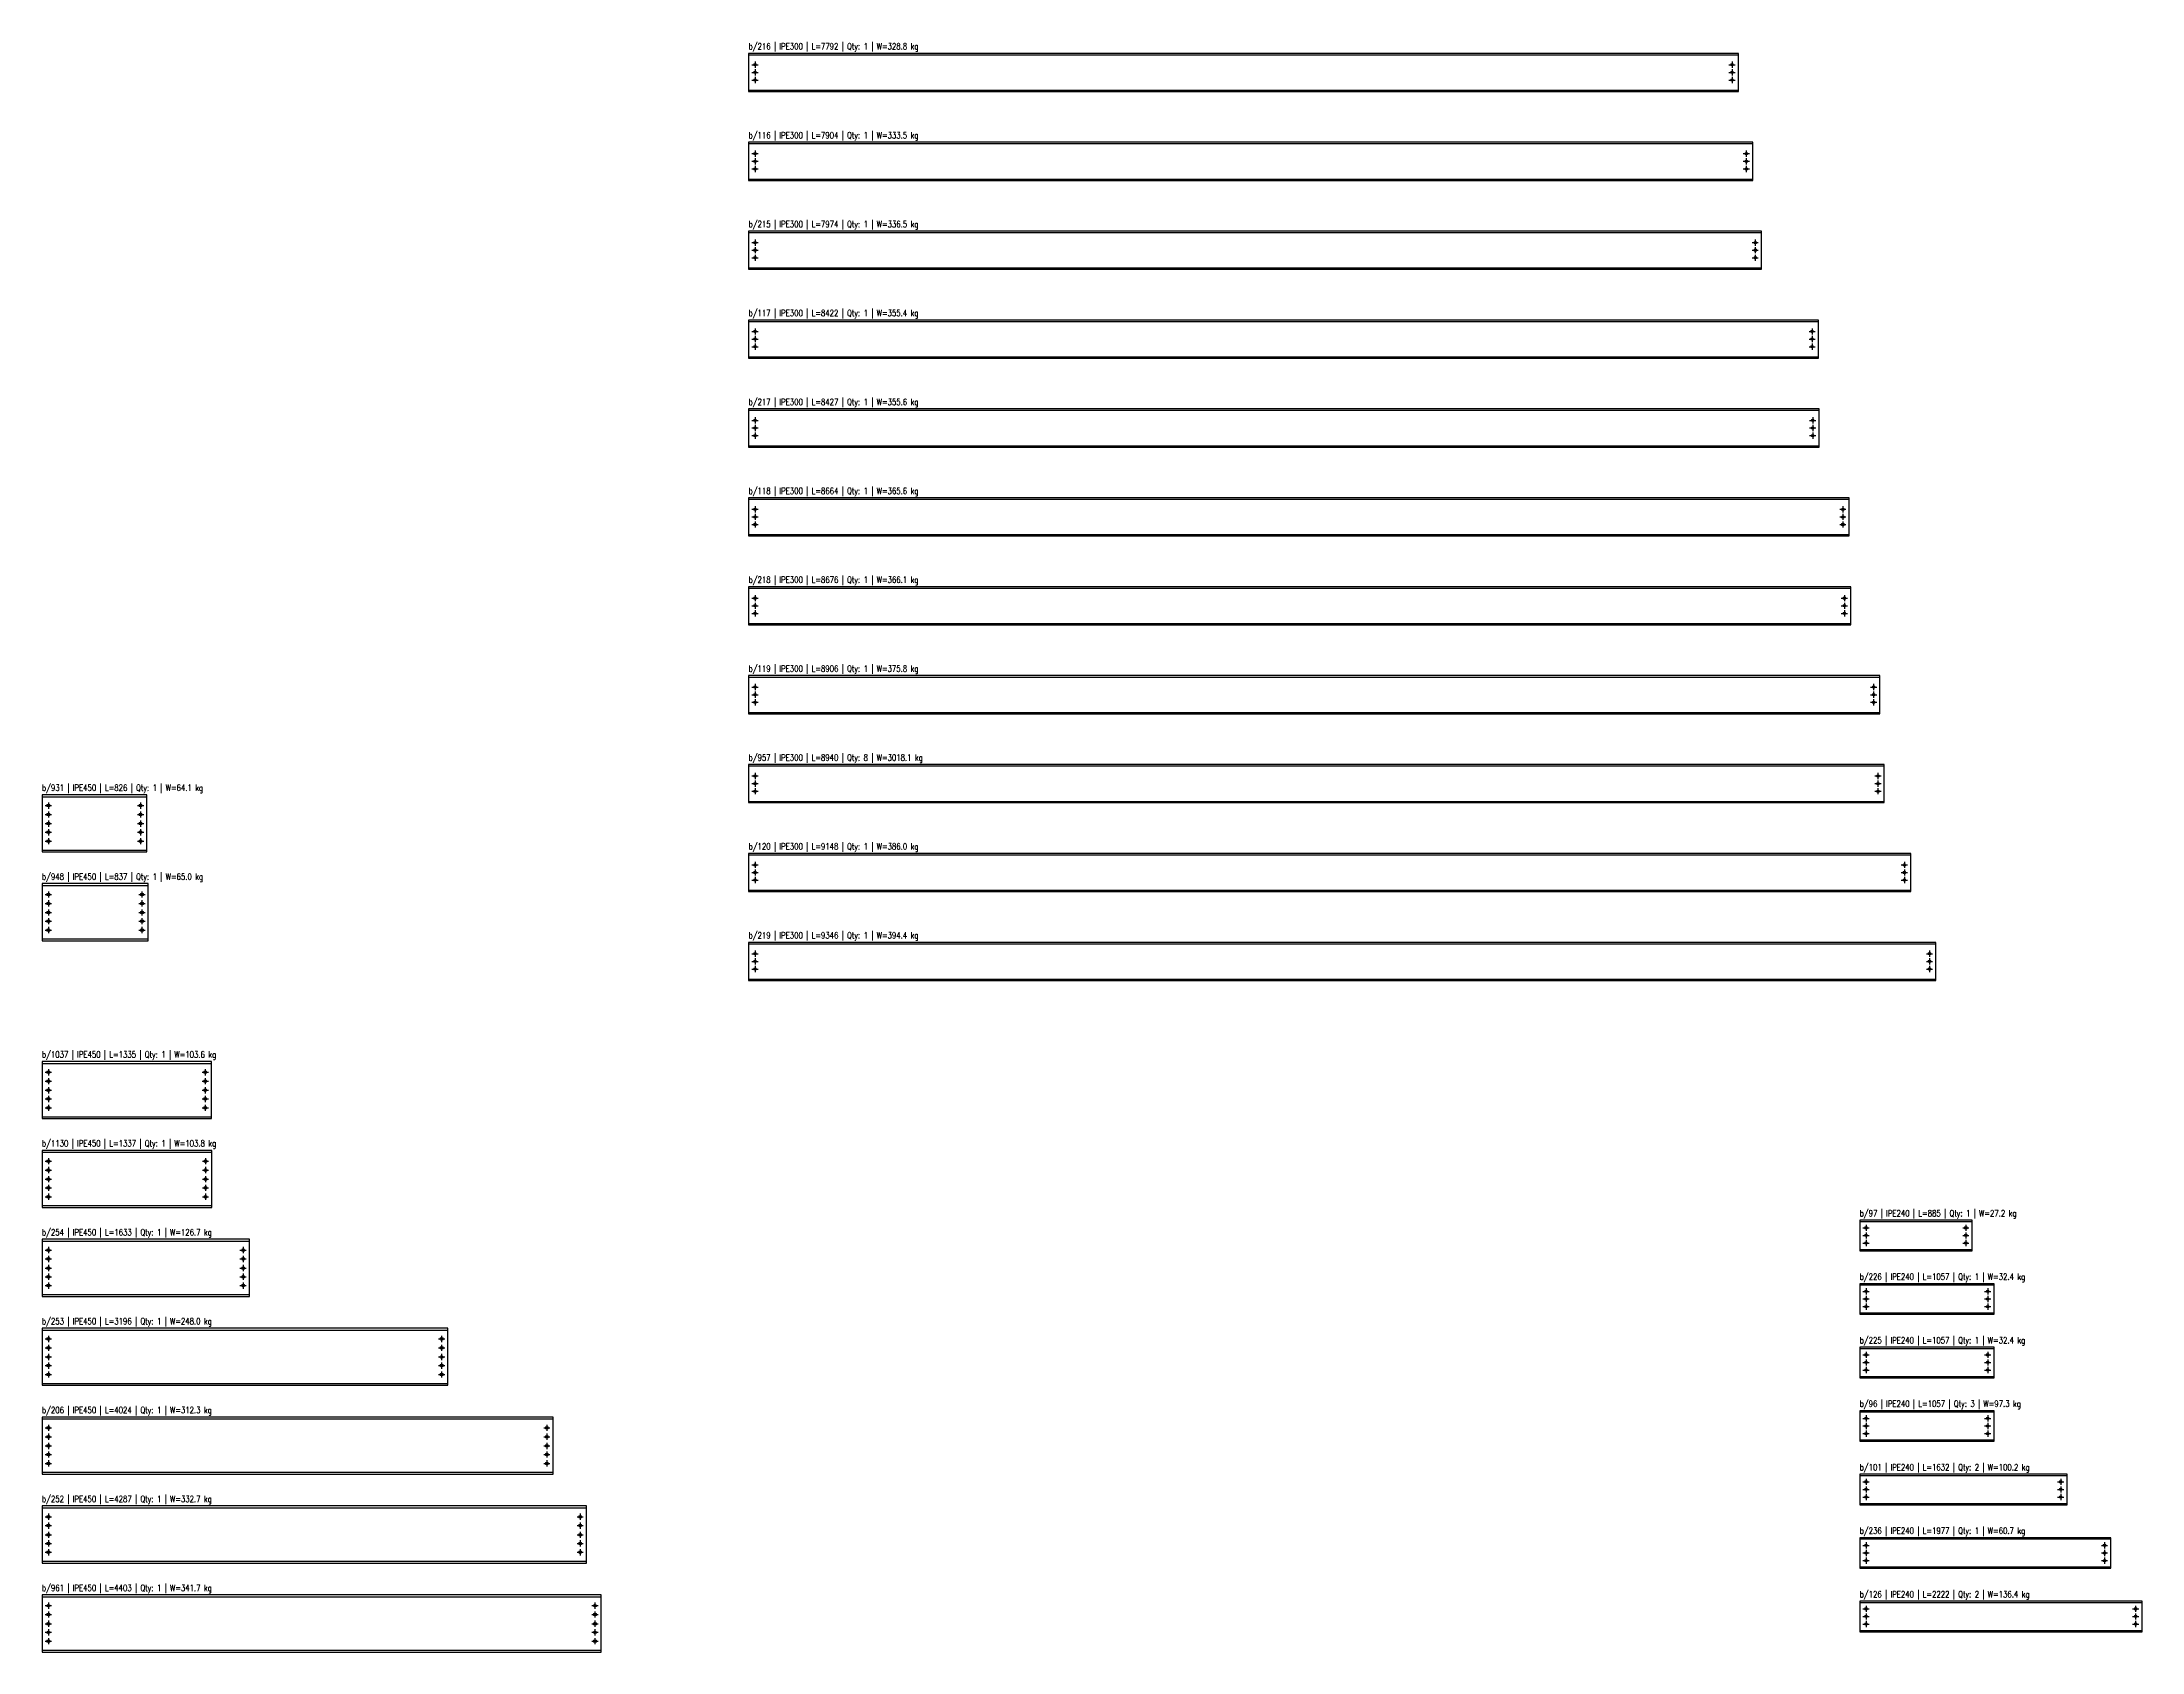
# Model space of a CAD drawing. Header units: millimetres. Extents: x 0 to 32981, y 32989 to 58006.
# Drawn here: x 12000 to 28532, y 45329 to 58006 of the extents above; entities that cross this region are included whole.
import ezdxf
from ezdxf.enums import TextEntityAlignment as Align

# ---------------------------------------------------------------- set-up
doc = ezdxf.new("R2010")
doc.units = ezdxf.units.MM
doc.header["$LTSCALE"] = 1000
for name, color, linetype in [('IPE240', 1, 'Continuous'), ('IPE300', 1, 'Continuous'), ('IPE450', 1, 'Continuous'), ('perforaciones', 3, 'Continuous'), ('TXT_GEN', 3, 'Continuous')]:
    doc.layers.add(name, color=color, linetype=linetype)
doc.styles.add('CNI_COTAS', font='romans.shx', dxfattribs={"width": 0.8})

# ---------------------------------------------------------------- blocks, each defined once
blk = doc.blocks.new('d22')
at = {"layer": 'perforaciones', "linetype": 'ByBlock'}
for p, q in [((-24.5, 0), (24.5, 0)), ((0, 24.5), (0, -24.5))]:
    blk.add_line(p, q, dxfattribs=at)
blk.add_circle((0, 0), 11, dxfattribs=at)
blk = doc.blocks.new('D19')
at = {"layer": 'perforaciones', "linetype": 'ByBlock'}
for p, q in [((-24.5, 0), (24.5, 0)), ((0, 24.5), (0, -24.5))]:
    blk.add_line(p, q, dxfattribs=at)
blk.add_circle((0, 0), 9.5, dxfattribs=at)

msp = doc.modelspace()

# ---------------------------------------------------------------- linework, layer by layer
at = {"layer": 'IPE240'}
for p, q in [((26310, 48719), (27195, 48719)), ((26310, 48499), (27195, 48499)), ((26310, 48219), (27367, 48219)), ((26310, 47999), (27367, 47999)), ((26310, 47719), (27367, 47719)), ((26310, 47499), (27367, 47499)), ((26310, 47219), (27367, 47219)), ((26310, 46999), (27367, 46999)), ((26310, 46719), (27942, 46719)), ((26310, 46499), (27942, 46499)), ((26310, 46219), (28287, 46219)), ((26310, 45999), (28287, 45999)), ((26310, 45719), (28532, 45719)), ((26310, 45499), (28532, 45499))]:
    msp.add_line(p, q, dxfattribs=at)
for points in [[(26310, 48489), (27195, 48489), (27195, 48729), (26310, 48729)], [(26310, 47989), (27367, 47989), (27367, 48229), (26310, 48229)], [(26310, 47489), (27367, 47489), (27367, 47729), (26310, 47729)], [(26310, 46989), (27367, 46989), (27367, 47229), (26310, 47229)], [(26310, 46489), (27942, 46489), (27942, 46729), (26310, 46729)], [(26310, 45989), (28287, 45989), (28287, 46229), (26310, 46229)], [(26310, 45489), (28532, 45489), (28532, 45729), (26310, 45729)]]:
    msp.add_lwpolyline(points, close=True, dxfattribs=at)
at = {"layer": 'IPE300'}
for p, q in [((17563, 57906), (25355, 57906)), ((17563, 57627), (25355, 57627)), ((17563, 57206), (25467, 57206)), ((17563, 56927), (25467, 56927)), ((17563, 56506), (25537, 56506)), ((17563, 56227), (25537, 56227)), ((17563, 55806), (25985, 55806)), ((17563, 55527), (25985, 55527)), ((17563, 55106), (25990, 55106)), ((17563, 54827), (25990, 54827)), ((17563, 54406), (26227, 54406)), ((17563, 54127), (26227, 54127)), ((17563, 53706), (26239, 53706)), ((17563, 53427), (26239, 53427)), ((17563, 53006), (26469, 53006)), ((17563, 52727), (26469, 52727)), ((17563, 52306), (26503, 52306)), ((17563, 52027), (26503, 52027)), ((17563, 51606), (26711, 51606)), ((17563, 51327), (26711, 51327)), ((17563, 50906), (26909, 50906)), ((17563, 50627), (26909, 50627))]:
    msp.add_line(p, q, dxfattribs=at)
for points in [[(17563, 57617), (25355, 57617), (25355, 57917), (17563, 57917)], [(17563, 56917), (25467, 56917), (25467, 57217), (17563, 57217)], [(17563, 56217), (25537, 56217), (25537, 56517), (17563, 56517)], [(17563, 55517), (25985, 55517), (25985, 55817), (17563, 55817)], [(17563, 54817), (25990, 54817), (25990, 55117), (17563, 55117)], [(17563, 54117), (26227, 54117), (26227, 54417), (17563, 54417)], [(17563, 53417), (26239, 53417), (26239, 53717), (17563, 53717)], [(17563, 52717), (26469, 52717), (26469, 53017), (17563, 53017)], [(17563, 52017), (26503, 52017), (26503, 52317), (17563, 52317)], [(17563, 51317), (26711, 51317), (26711, 51617), (17563, 51617)], [(17563, 50617), (26909, 50617), (26909, 50917), (17563, 50917)]]:
    msp.add_lwpolyline(points, close=True, dxfattribs=at)
at = {"layer": 'IPE450'}
for p, q in [((12000, 52064), (12826, 52064)), ((12000, 51644), (12826, 51644)), ((12000, 51364), (12837, 51364)), ((12000, 50944), (12837, 50944)), ((12000, 49964), (13335, 49964)), ((12000, 49544), (13335, 49544)), ((12000, 49264), (13337, 49264)), ((12000, 48844), (13337, 48844)), ((12000, 48564), (13633, 48564)), ((12000, 48144), (13633, 48144)), ((12000, 47864), (15196, 47864)), ((12000, 47444), (15196, 47444)), ((12000, 47164), (16024, 47164)), ((12000, 46744), (16024, 46744)), ((12000, 46464), (16287, 46464)), ((12000, 46044), (16287, 46044)), ((12000, 45764), (16403, 45764)), ((12000, 45344), (16403, 45344))]:
    msp.add_line(p, q, dxfattribs=at)
for points in [[(12000, 51629), (12826, 51629), (12826, 52079), (12000, 52079)], [(12000, 50929), (12837, 50929), (12837, 51379), (12000, 51379)], [(12000, 49529), (13335, 49529), (13335, 49979), (12000, 49979)], [(12000, 48829), (13337, 48829), (13337, 49279), (12000, 49279)], [(12000, 48129), (13633, 48129), (13633, 48579), (12000, 48579)], [(12000, 47429), (15196, 47429), (15196, 47879), (12000, 47879)], [(12000, 46729), (16024, 46729), (16024, 47179), (12000, 47179)], [(12000, 46029), (16287, 46029), (16287, 46479), (12000, 46479)], [(12000, 45329), (16403, 45329), (16403, 45779), (12000, 45779)]]:
    msp.add_lwpolyline(points, close=True, dxfattribs=at)

# ---------------------------------------------------------------- block references
at = {"layer": 'IPE240'}
for p in [(26360, 48669), (26360, 48609), (27145, 48669), (27145, 48609), (26360, 48549), (27145, 48549), (26360, 48169), (26360, 48109), (27317, 48169), (27317, 48109), (26360, 48049), (27317, 48049), (26360, 47669), (26360, 47609), (27317, 47669), (27317, 47609), (26360, 47549), (27317, 47549), (26360, 47169), (26360, 47109), (27317, 47169), (27317, 47109), (26360, 47049), (27317, 47049), (26360, 46669), (26360, 46609), (27892, 46669), (27892, 46609), (26360, 46549), (27892, 46549), (26360, 46169), (26360, 46109), (28237, 46169), (28237, 46109), (26360, 46049), (28237, 46049), (26360, 45669), (26360, 45609), (28482, 45669), (28482, 45609), (26360, 45549), (28482, 45549)]:
    msp.add_blockref('D19', p, dxfattribs=at)
at = {"layer": 'IPE300'}
for p in [(17613, 57827), (17613, 57767), (17613, 57707), (25305, 57827), (25305, 57767), (25305, 57707), (17613, 57127), (17613, 57067), (25417, 57127), (25417, 57067), (17613, 57007), (25417, 57007), (17613, 56427), (17613, 56367), (25487, 56427), (25487, 56367), (17613, 56307), (25487, 56307), (17613, 55727), (25935, 55727), (17613, 55667), (17613, 55607), (25935, 55667), (25935, 55607), (17613, 55027), (25940, 55027), (17613, 54967), (17613, 54907), (25940, 54967), (25940, 54907), (17613, 54327), (17613, 54267), (17613, 54207), (26177, 54327), (26177, 54267), (26177, 54207), (17613, 53627), (17613, 53567), (26189, 53627), (26189, 53567), (17613, 53507), (26189, 53507), (17613, 52927), (26419, 52927), (17613, 52867), (17613, 52807), (26419, 52867), (26419, 52807), (17613, 52227), (26453, 52227), (17613, 52167), (17613, 52107), (26453, 52167), (26453, 52107), (17613, 51527), (17613, 51467), (17613, 51407), (26661, 51527), (26661, 51467), (26661, 51407), (17613, 50827), (17613, 50767), (26859, 50827), (26859, 50767), (17613, 50707), (26859, 50707)]:
    msp.add_blockref('D19', p, dxfattribs=at)
at = {"layer": 'IPE450'}
for p in [(12050, 51994), (12050, 51924), (12776, 51994), (12776, 51924), (12050, 51852), (12050, 51784), (12776, 51852), (12776, 51784), (12050, 51714), (12776, 51714), (12050, 51294), (12787, 51294), (12050, 51224), (12050, 51152), (12050, 51084), (12787, 51224), (12787, 51152), (12787, 51084), (12050, 51014), (12787, 51014), (12050, 49894), (12050, 49824), (12050, 49752), (13285, 49894), (13285, 49824), (13285, 49752), (12050, 49684), (12050, 49614), (13285, 49684), (13285, 49614), (12050, 49194), (12050, 49124), (13287, 49194), (13287, 49124), (12050, 49052), (12050, 48984), (12050, 48914), (13287, 49052), (13287, 48984), (13287, 48914), (12050, 48494), (12050, 48424), (13583, 48494), (13583, 48424), (12050, 48352), (12050, 48284), (13583, 48352), (13583, 48284), (12050, 48214), (13583, 48214), (12050, 47794), (15146, 47794), (12050, 47724), (12050, 47652), (15146, 47724), (15146, 47652), (12050, 47584), (12050, 47514), (15146, 47584), (15146, 47514), (12050, 47094), (15974, 47094), (12050, 47024), (12050, 46952), (15974, 47024), (15974, 46952), (12050, 46884), (12050, 46814), (15974, 46884), (15974, 46814), (12050, 46394), (12050, 46324), (16237, 46394), (16237, 46324), (12050, 46252), (12050, 46184), (12050, 46114), (16237, 46252), (16237, 46184), (16237, 46114), (12050, 45694), (12050, 45624), (16353, 45694), (16353, 45624), (12050, 45552), (12050, 45484), (16353, 45552), (16353, 45484), (12050, 45414), (16353, 45414)]:
    msp.add_blockref('d22', p, dxfattribs=at)

# ---------------------------------------------------------------- texts
at = {"layer": 'TXT_GEN', "style": 'CNI_COTAS', "width": 0.8}
for s, p in [('b/216 | IPE300 | L=7792 | Qty: 1 | W=328.8 kg', (17563, 57932)), ('b/116 | IPE300 | L=7904 | Qty: 1 | W=333.5 kg', (17563, 57232)), ('b/215 | IPE300 | L=7974 | Qty: 1 | W=336.5 kg', (17563, 56532)), ('b/117 | IPE300 | L=8422 | Qty: 1 | W=355.4 kg', (17563, 55832)), ('b/217 | IPE300 | L=8427 | Qty: 1 | W=355.6 kg', (17563, 55132)), ('b/118 | IPE300 | L=8664 | Qty: 1 | W=365.6 kg', (17563, 54432)), ('b/218 | IPE300 | L=8676 | Qty: 1 | W=366.1 kg', (17563, 53732)), ('b/119 | IPE300 | L=8906 | Qty: 1 | W=375.8 kg', (17563, 53032)), ('b/957 | IPE300 | L=8940 | Qty: 8 | W=3018.1 kg', (17563, 52332)), ('b/931 | IPE450 | L=826 | Qty: 1 | W=64.1 kg', (12000, 52094)), ('b/120 | IPE300 | L=9148 | Qty: 1 | W=386.0 kg', (17563, 51632)), ('b/948 | IPE450 | L=837 | Qty: 1 | W=65.0 kg', (12000, 51394)), ('b/219 | IPE300 | L=9346 | Qty: 1 | W=394.4 kg', (17563, 50932)), ('b/1037 | IPE450 | L=1335 | Qty: 1 | W=103.6 kg', (12000, 49994)), ('b/1130 | IPE450 | L=1337 | Qty: 1 | W=103.8 kg', (12000, 49294)), ('b/97 | IPE240 | L=885 | Qty: 1 | W=27.2 kg', (26310, 48744)), ('b/254 | IPE450 | L=1633 | Qty: 1 | W=126.7 kg', (12000, 48594)), ('b/226 | IPE240 | L=1057 | Qty: 1 | W=32.4 kg', (26310, 48244)), ('b/253 | IPE450 | L=3196 | Qty: 1 | W=248.0 kg', (12000, 47894)), ('b/225 | IPE240 | L=1057 | Qty: 1 | W=32.4 kg', (26310, 47744)), ('b/96 | IPE240 | L=1057 | Qty: 3 | W=97.3 kg', (26310, 47244)), ('b/206 | IPE450 | L=4024 | Qty: 1 | W=312.3 kg', (12000, 47194)), ('b/101 | IPE240 | L=1632 | Qty: 2 | W=100.2 kg', (26310, 46744)), ('b/252 | IPE450 | L=4287 | Qty: 1 | W=332.7 kg', (12000, 46494)), ('b/236 | IPE240 | L=1977 | Qty: 1 | W=60.7 kg', (26310, 46244)), ('b/961 | IPE450 | L=4403 | Qty: 1 | W=341.7 kg', (12000, 45794)), ('b/126 | IPE240 | L=2222 | Qty: 2 | W=136.4 kg', (26310, 45744))]:
    msp.add_text(s, height=50, dxfattribs=at).set_placement(p, align=Align.BOTTOM_LEFT)

doc.saveas('drawing.dxf')
